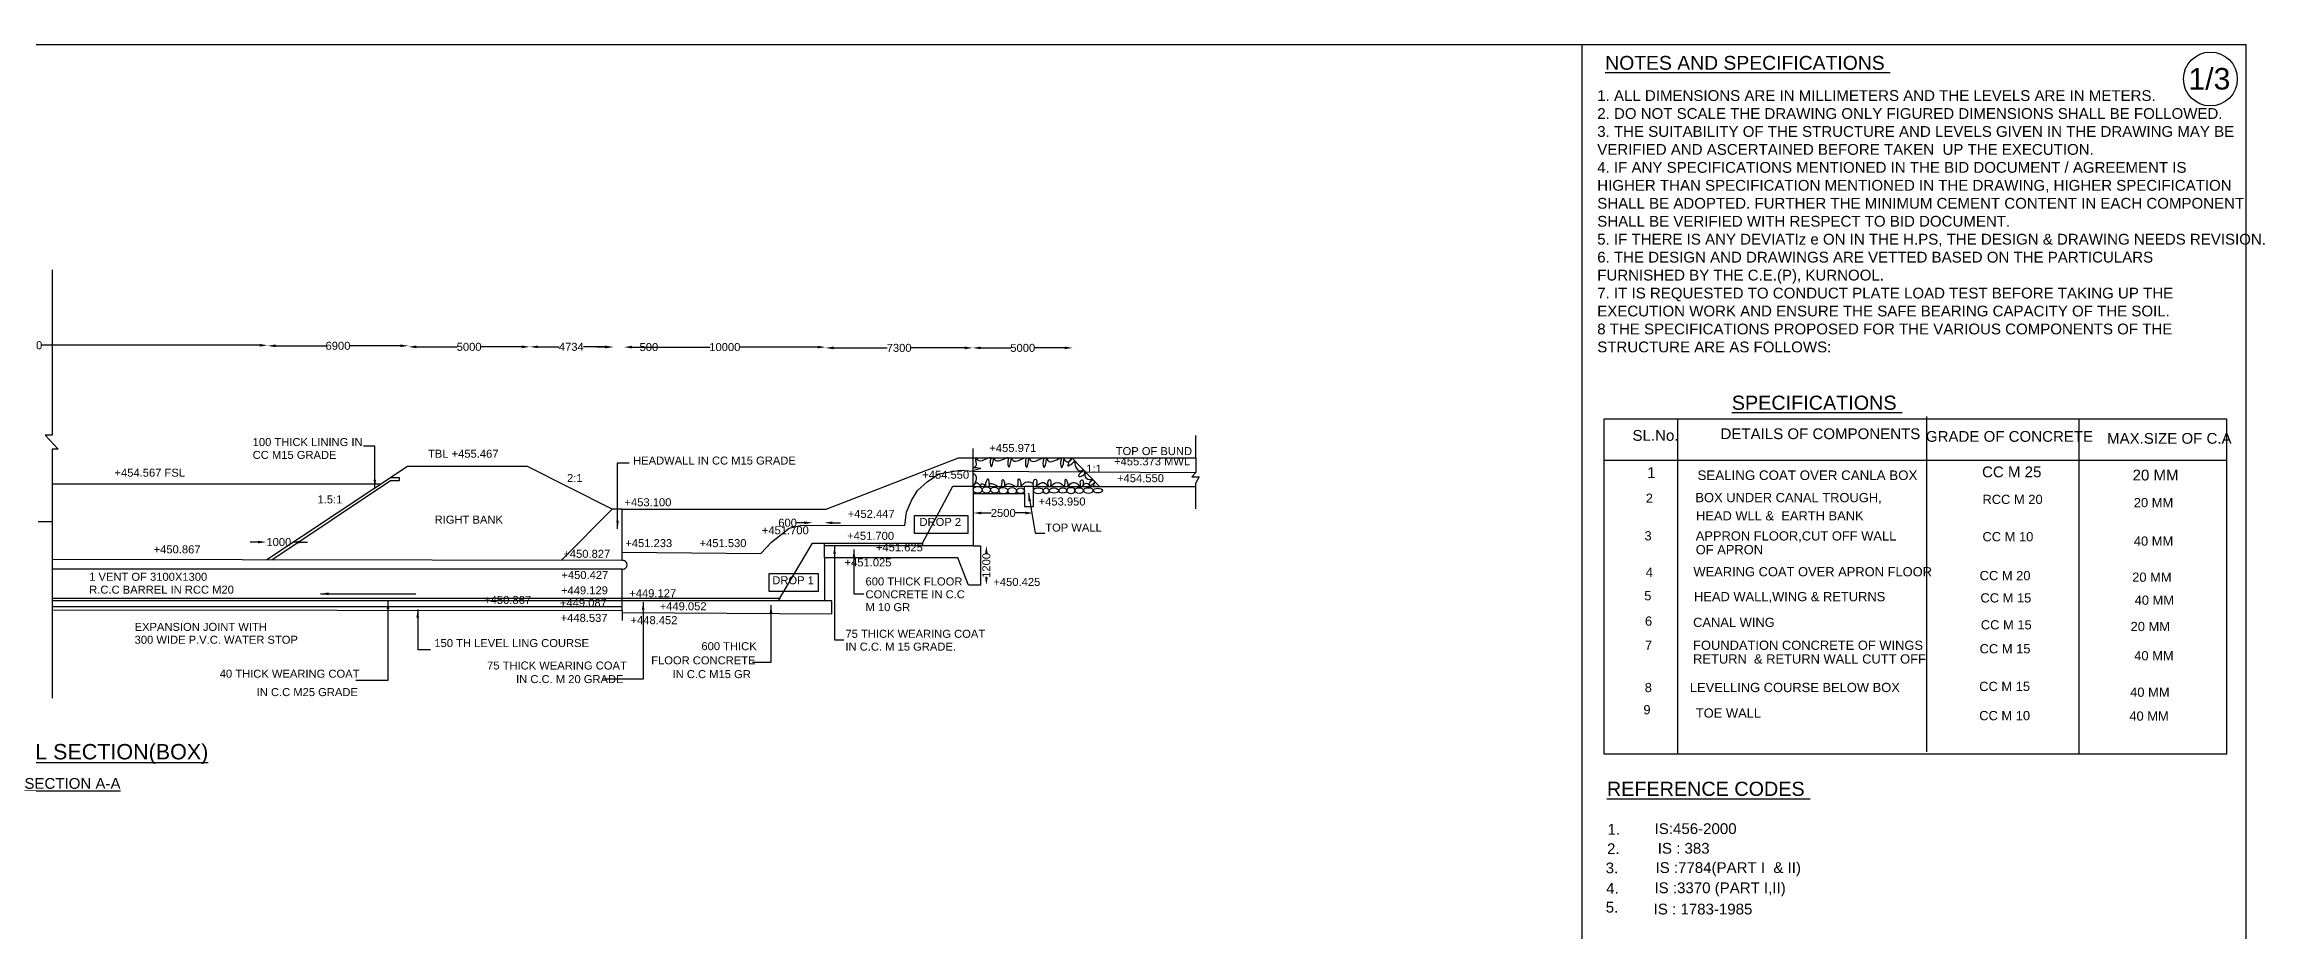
# Model space of a CAD drawing. Header units: millimetres. Extents: x 2125893 to 2182826, y 45591298 to 45629719.
# Drawn here: x 2146750 to 2182826, y 45615321 to 45629719 of the extents above; entities that cross this region are included whole.
import ezdxf

# ---------------------------------------------------------------- set-up
doc = ezdxf.new("R2010")
doc.units = ezdxf.units.MM
doc.header["$LTSCALE"] = 15
doc.header["$MEASUREMENT"] = 0
doc.header["$PDMODE"] = 32
doc.header["$PDSIZE"] = 300
for name, color, linetype in [('DIMENSIONS', 7, 'Continuous'), ('DRAWING', 2, 'Continuous'), ('TEXT', 7, 'Continuous')]:
    doc.layers.add(name, color=color, linetype=linetype)
doc.styles.get("Standard").update_dxf_attribs({"font": 'arial.ttf', "height": 130})
doc.dimstyles.get("Standard").update_dxf_attribs({"dimtxt": 130, "dimasz": 130, "dimexe": 0.18, "dimexo": 0.0625, "dimgap": 0.09, "dimtad": 0, "dimdec": 0, "dimzin": 0, "dimdsep": 46, "dimtxsty": 'Standard', "dimcen": 0.09, "dimse1": 1, "dimse2": 1, "dimadec": 0, "dimazin": 0, "dimtfac": 1, "dimtdec": 0, "dimtofl": 0, "dimtmove": 0, "dimatfit": 3, "dimfxl": 1, "dimtolj": 1, "dimtzin": 0, "dimarcsym": 0})

# ---------------------------------------------------------------- blocks, each defined once
blk = doc.blocks.new('*D60')
at = {"layer": 'Defpoints', "color": 0}
for p in [(2142550, 45624801), (2150376, 45624831), (2150376, 45624801)]:
    blk.add_point(p, dxfattribs=at)
at = {"layer": 'DIMENSIONS', "color": 0, "lineweight": -2}
for p, q in [((2142680, 45624831), (2146225, 45624831)), ((2150246, 45624831), (2146701, 45624831))]:
    blk.add_line(p, q, dxfattribs=at)
at = {"layer": 'DIMENSIONS', "color": 0}
for points in [[(2142680, 45624853), (2142680, 45624809), (2142550, 45624831)], [(2150246, 45624853), (2150246, 45624809), (2150376, 45624831)]]:
    blk.add_solid(points, dxfattribs=at)
at = {"layer": 'DIMENSIONS', "color": 0, "insert": (2146463, 45624831), "char_height": 130, "attachment_point": 5}
blk.add_mtext('\\A1;13100', dxfattribs=at)
blk = doc.blocks.new('*D61')
at = {"layer": 'Defpoints', "color": 0}
for p in [(2150376, 45624801), (2152664, 45624822), (2152664, 45624801)]:
    blk.add_point(p, dxfattribs=at)
at = {"layer": 'DIMENSIONS', "color": 0, "lineweight": -2}
for p, q in [((2150506, 45624822), (2151326, 45624822)), ((2152534, 45624822), (2151714, 45624822))]:
    blk.add_line(p, q, dxfattribs=at)
at = {"layer": 'DIMENSIONS', "color": 0}
for points in [[(2150506, 45624844), (2150506, 45624801), (2150376, 45624822)], [(2152534, 45624844), (2152534, 45624801), (2152664, 45624822)]]:
    blk.add_solid(points, dxfattribs=at)
at = {"layer": 'DIMENSIONS', "color": 0, "insert": (2151520, 45624822), "char_height": 130, "attachment_point": 5}
blk.add_mtext('\\A1;6900', dxfattribs=at)
blk = doc.blocks.new('*D62')
at = {"layer": 'Defpoints', "color": 0}
for p in [(2152664, 45624801), (2154637, 45624805), (2154637, 45624801)]:
    blk.add_point(p, dxfattribs=at)
at = {"layer": 'DIMENSIONS', "color": 0, "lineweight": -2}
for p, q in [((2152794, 45624805), (2153457, 45624805)), ((2154507, 45624805), (2153845, 45624805))]:
    blk.add_line(p, q, dxfattribs=at)
at = {"layer": 'DIMENSIONS', "color": 0}
for points in [[(2152794, 45624827), (2152794, 45624783), (2152664, 45624805)], [(2154507, 45624827), (2154507, 45624783), (2154637, 45624805)]]:
    blk.add_solid(points, dxfattribs=at)
at = {"layer": 'DIMENSIONS', "color": 0, "insert": (2153651, 45624805), "char_height": 130, "attachment_point": 5}
blk.add_mtext('\\A1;5000', dxfattribs=at)
blk = doc.blocks.new('*D63')
at = {"layer": 'Defpoints', "color": 0}
for p in [(2154637, 45624805), (2155987, 45624805), (2155987, 45624805)]:
    blk.add_point(p, dxfattribs=at)
at = {"layer": 'DIMENSIONS', "color": 0, "lineweight": -2}
for p, q in [((2154767, 45624805), (2155116, 45624805)), ((2155857, 45624805), (2155509, 45624805))]:
    blk.add_line(p, q, dxfattribs=at)
at = {"layer": 'DIMENSIONS', "color": 0}
for points in [[(2154767, 45624827), (2154767, 45624783), (2154637, 45624805)], [(2155857, 45624827), (2155857, 45624783), (2155987, 45624805)]]:
    blk.add_solid(points, dxfattribs=at)
at = {"layer": 'DIMENSIONS', "color": 0, "insert": (2155312, 45624805), "char_height": 130, "attachment_point": 5}
blk.add_mtext('\\A1;4734', dxfattribs=at)
blk = doc.blocks.new('*D64')
at = {"layer": 'Defpoints', "color": 0}
for p in [(2155987, 45624805), (2156169, 45624805), (2156169, 45624801)]:
    blk.add_point(p, dxfattribs=at)
at = {"layer": 'DIMENSIONS', "color": 0, "lineweight": -2}
for p, q in [((2155857, 45624801), (2155727, 45624801)), ((2156299, 45624801), (2156429, 45624801))]:
    blk.add_line(p, q, dxfattribs=at)
at = {"layer": 'DIMENSIONS', "color": 0}
for points in [[(2155857, 45624822), (2155857, 45624779), (2155987, 45624801)], [(2156299, 45624822), (2156299, 45624779), (2156169, 45624801)]]:
    blk.add_solid(points, dxfattribs=at)
at = {"layer": 'DIMENSIONS', "color": 0, "insert": (2156572, 45624801), "char_height": 130, "attachment_point": 5}
blk.add_mtext('\\A1;500', dxfattribs=at)
blk = doc.blocks.new('*D65')
at = {"layer": 'Defpoints', "color": 0}
for p in [(2156169, 45624801), (2159443, 45624801), (2159443, 45624801)]:
    blk.add_point(p, dxfattribs=at)
at = {"layer": 'DIMENSIONS', "color": 0, "lineweight": -2}
for p, q in [((2156299, 45624801), (2157567, 45624801)), ((2159313, 45624801), (2158044, 45624801))]:
    blk.add_line(p, q, dxfattribs=at)
at = {"layer": 'DIMENSIONS', "color": 0}
for points in [[(2156299, 45624823), (2156299, 45624779), (2156169, 45624801)], [(2159313, 45624823), (2159313, 45624779), (2159443, 45624801)]]:
    blk.add_solid(points, dxfattribs=at)
at = {"layer": 'DIMENSIONS', "color": 0, "insert": (2157806, 45624801), "char_height": 130, "attachment_point": 5}
blk.add_mtext('\\A1;10000', dxfattribs=at)
blk = doc.blocks.new('*D66')
at = {"layer": 'Defpoints', "color": 0}
for p in [(2159443, 45624801), (2161834, 45624801), (2161834, 45624788)]:
    blk.add_point(p, dxfattribs=at)
at = {"layer": 'DIMENSIONS', "color": 0, "lineweight": -2}
for p, q in [((2159573, 45624788), (2160445, 45624788)), ((2161704, 45624788), (2160832, 45624788))]:
    blk.add_line(p, q, dxfattribs=at)
at = {"layer": 'DIMENSIONS', "color": 0}
for points in [[(2159573, 45624810), (2159573, 45624766), (2159443, 45624788)], [(2161704, 45624810), (2161704, 45624766), (2161834, 45624788)]]:
    blk.add_solid(points, dxfattribs=at)
at = {"layer": 'DIMENSIONS', "color": 0, "insert": (2160638, 45624788), "char_height": 130, "attachment_point": 5}
blk.add_mtext('\\A1;7300', dxfattribs=at)
blk = doc.blocks.new('*D67')
at = {"layer": 'Defpoints', "color": 0}
for p in [(2161834, 45624788), (2163460, 45624788), (2163460, 45624788)]:
    blk.add_point(p, dxfattribs=at)
at = {"layer": 'DIMENSIONS', "color": 0, "lineweight": -2}
for p, q in [((2161964, 45624788), (2162453, 45624788)), ((2163330, 45624788), (2162841, 45624788))]:
    blk.add_line(p, q, dxfattribs=at)
at = {"layer": 'DIMENSIONS', "color": 0}
for points in [[(2161964, 45624810), (2161964, 45624767), (2161834, 45624788)], [(2163330, 45624810), (2163330, 45624767), (2163460, 45624788)]]:
    blk.add_solid(points, dxfattribs=at)
at = {"layer": 'DIMENSIONS', "color": 0, "insert": (2162647, 45624788), "char_height": 130, "attachment_point": 5}
blk.add_mtext('\\A1;5000', dxfattribs=at)
blk = doc.blocks.new('*D68')
at = {"layer": 'Defpoints', "color": 0}
for p in [(2161842, 45622106), (2162818, 45622106), (2162818, 45622106)]:
    blk.add_point(p, dxfattribs=at)
at = {"layer": 'DIMENSIONS', "color": 0, "lineweight": -2}
for p, q in [((2161972, 45622106), (2162135, 45622106)), ((2162688, 45622106), (2162525, 45622106))]:
    blk.add_line(p, q, dxfattribs=at)
at = {"layer": 'DIMENSIONS', "color": 0}
for points in [[(2161972, 45622127), (2161972, 45622084), (2161842, 45622106)], [(2162688, 45622127), (2162688, 45622084), (2162818, 45622106)]]:
    blk.add_solid(points, dxfattribs=at)
at = {"layer": 'DIMENSIONS', "color": 0, "insert": (2162330, 45622106), "char_height": 130, "attachment_point": 5}
blk.add_mtext('\\A1;2500', dxfattribs=at)
blk = doc.blocks.new('*D69')
at = {"layer": 'Defpoints', "color": 0}
for p in [(2161963, 45621574), (2161963, 45620933), (2162056, 45620933)]:
    blk.add_point(p, dxfattribs=at)
at = {"layer": 'DIMENSIONS', "color": 0, "lineweight": -2}
for p, q in [((2162056, 45621444), (2162056, 45621442)), ((2162056, 45621063), (2162056, 45621066))]:
    blk.add_line(p, q, dxfattribs=at)
at = {"layer": 'DIMENSIONS', "color": 0}
for points in [[(2162034, 45621444), (2162078, 45621444), (2162056, 45621574)], [(2162034, 45621063), (2162078, 45621063), (2162056, 45620933)]]:
    blk.add_solid(points, dxfattribs=at)
at = {"layer": 'DIMENSIONS', "color": 0, "insert": (2162056, 45621254), "char_height": 130, "attachment_point": 5, "rotation": 90}
blk.add_mtext('\\A1;1200', dxfattribs=at)
blk = doc.blocks.new('*D70')
at = {"layer": 'Defpoints', "color": 0}
for p in [(2159230, 45621947), (2159230, 45621615), (2159425, 45621615)]:
    blk.add_point(p, dxfattribs=at)
at = {"layer": 'DIMENSIONS', "color": 0, "lineweight": -2}
for p, q in [((2159100, 45621947), (2158970, 45621947)), ((2159555, 45621947), (2159685, 45621947))]:
    blk.add_line(p, q, dxfattribs=at)
at = {"layer": 'DIMENSIONS', "color": 0}
for points in [[(2159100, 45621969), (2159100, 45621925), (2159230, 45621947)], [(2159555, 45621969), (2159555, 45621925), (2159425, 45621947)]]:
    blk.add_solid(points, dxfattribs=at)
at = {"layer": 'DIMENSIONS', "color": 0, "insert": (2158826, 45621947), "char_height": 130, "attachment_point": 5}
blk.add_mtext('\\A1;600', dxfattribs=at)
blk = doc.blocks.new('*D71')
at = {"layer": 'Defpoints', "color": 0}
for p in [(2150352, 45621633), (2150352, 45621611), (2150766, 45621611)]:
    blk.add_point(p, dxfattribs=at)
at = {"layer": 'DIMENSIONS', "color": 0, "lineweight": -2}
for p, q in [((2150222, 45621633), (2150092, 45621633)), ((2150896, 45621633), (2151026, 45621633))]:
    blk.add_line(p, q, dxfattribs=at)
at = {"layer": 'DIMENSIONS', "color": 0}
for points in [[(2150222, 45621655), (2150222, 45621612), (2150352, 45621633)], [(2150896, 45621655), (2150896, 45621612), (2150766, 45621633)]]:
    blk.add_solid(points, dxfattribs=at)
at = {"layer": 'DIMENSIONS', "color": 0, "insert": (2150559, 45621633), "char_height": 130, "attachment_point": 5}
blk.add_mtext('\\A1;1000', dxfattribs=at)

msp = doc.modelspace()

# ---------------------------------------------------------------- linework, layer by layer
at = {"layer": 'DIMENSIONS', "color": 0}
for points in [[(2182520.7, 45591297.9), (2125892.7, 45591297.9), (2125892.7, 45629719.1), (2182520.7, 45629719.1)], [(2160889.9, 45622065.3), (2161753.8, 45622065.3), (2161753.8, 45621774.3), (2160889.9, 45621774.3)], [(2159325.3, 45620828.1), (2158524.4, 45620828.1), (2158524.4, 45621123.1), (2159325.3, 45621123.1)]]:
    msp.add_lwpolyline(points, close=True, dxfattribs=at)
msp.add_lwpolyline([(2171735.2, 45598160.4), (2171735.2, 45629719.1)], dxfattribs=at)
for centre, major_axis, ratio in [((2161915.2, 45622480.9), (-73.6, -0.4), 0.7253756), ((2162056.2, 45622479.8), (-67.4, 1.4), 0.7717901), ((2162190.8, 45622476.6), (-67.2, 1.8), 0.744221), ((2162331, 45622469.5), (-72.9, 5.3), 0.7218468), ((2162475.5, 45622465.5), (-71.6, -1.3), 0.7535881), ((2162610.6, 45622466.9), (-63.5, 0), 0.7157004), ((2162901.2, 45622466.9), (-78.9, 0), 0.6177434), ((2163027.7, 45622466.9), (0, -47.6), 1), ((2163153.1, 45622470.2), (-77.8, 0), 0.5513651), ((2163298.4, 45622470.2), (-67.5, 0), 0.6235304), ((2163430.1, 45622470.2), (-64.3, 0), 0.8024699), ((2163564.2, 45622470.2), (-69.8, 0), 0.6590904), ((2163713.4, 45622470.2), (-79.4, 0), 0.5800008), ((2163866.6, 45622470.2), (-73.8, 0), 0.5268823)]:
    msp.add_ellipse(centre, major_axis=major_axis, ratio=ratio, dxfattribs=at)
for points in [[(2161854.5, 45622844.7), (2161966.5, 45622831.7), (2161841.6, 45622794.7)], [(2161841.6, 45622748.6), (2161877.3, 45622717.9), (2161873.9, 45622598.5), (2161841.6, 45622541)], [(2161854.5, 45622844.7), (2161897.2, 45622888.7), (2161886.9, 45622948.2), (2161888.2, 45623007.7)], [(2161887.7, 45623003.9), (2161934.2, 45622956.8), (2162130.1, 45623003.9), (2162118.9, 45622953.8), (2162137.5, 45622858.4), (2162162.9, 45622922.2), (2162174.2, 45623003.9)], [(2162173.7, 45623000.2), (2162220.3, 45622953), (2162416.2, 45623000.2), (2162404.9, 45622950), (2162423.6, 45622854.6), (2162449, 45622918.4), (2162460.3, 45623000.2)], [(2162459.8, 45622996.4), (2162506.3, 45622949.2), (2162702.2, 45622996.4), (2162691, 45622946.2), (2162709.6, 45622850.8), (2162735, 45622914.6), (2162746.3, 45622996.4)], [(2162745.8, 45622992.6), (2162792.4, 45622945.4), (2162988.3, 45622992.6), (2162977, 45622942.4), (2162995.7, 45622847), (2163021.1, 45622910.8), (2163032.4, 45622992.6)], [(2163031.9, 45622988.8), (2163078.5, 45622941.6), (2163274.4, 45622988.8), (2163263.1, 45622938.6), (2163281.7, 45622843.2), (2163307.1, 45622907), (2163318.5, 45622988.8)], [(2163492.8, 45622952.4), (2163499.1, 45622884.2), (2163590.3, 45622792.2), (2163635.2, 45622805.5), (2163572.3, 45622747.1), (2163555.1, 45622707.4), (2163623, 45622713.5), (2163668.5, 45622771.2), (2163656.4, 45622725.2), (2163736.8, 45622650.4), (2163787.8, 45622648), (2163739.6, 45622605), (2163721.5, 45622559.9), (2163767.5, 45622563.5), (2163820.2, 45622614.6), (2163795.5, 45622559.9), (2163853.3, 45622538.4), (2163894.1, 45622538.4)], [(2161841.6, 45622541), (2161912.5, 45622594), (2161963.7, 45622555.3), (2161978.5, 45622582.6), (2162043.3, 45622540.4), (2162049, 45622594), (2162086.6, 45622663.3), (2162093.4, 45622615.6), (2162104.8, 45622540.3), (2162118.4, 45622584.9), (2162136.6, 45622587.1), (2162303.8, 45622539.7), (2162320.9, 45622650.8), (2162351.6, 45622599.6), (2162351.5, 45622539.6), (2162396, 45622576.9), (2162562.1, 45622539.1), (2162581.4, 45622659.9), (2162616.7, 45622587.1), (2162616.5, 45622538.9), (2162651.4, 45622575.8), (2162818.6, 45622558.8), (2162822.3, 45622538.4), (2162836.8, 45622648.6), (2162867.5, 45622652), (2162867.5, 45622538.4), (2162907.3, 45622573.5), (2163018.8, 45622584.9), (2163064.3, 45622538.4), (2163058.6, 45622620.2), (2163083.6, 45622649.7), (2163103, 45622592.9), (2163103, 45622538.4), (2163137.7, 45622570.2), (2163285.5, 45622570.2), (2163323.1, 45622538.4), (2163342.4, 45622656.6), (2163377.7, 45622564.5), (2163377.7, 45622538.4), (2163414.1, 45622573.6), (2163554, 45622564.5), (2163584.7, 45622538.4), (2163591.5, 45622636.1), (2163620, 45622642.9), (2163620, 45622538.4), (2163650.7, 45622580.4), (2163758.8, 45622538.4)]]:
    msp.add_spline(points, degree=3, dxfattribs=at)
msp.add_open_spline([(2163318, 45622985), (2163331, 45622964.8), (2163362.9, 45622915), (2163440.6, 45622946.8), (2163442.9, 45623003.9)], degree=3, knots=[0, 0, 0, 0, 66.2730447, 163.0043174, 163.0043174, 163.0043174, 163.0043174], dxfattribs=at)
at = {"layer": 'DIMENSIONS', "color": 0, "end_tangent": (-0.0411953, -0.9991511)}
msp.add_spline([(2163442.9, 45623003.9), (2163403.7, 45622940.1), (2163378.2, 45622872.5), (2163450.4, 45622911.3), (2163492.8, 45622952.4)], degree=3, dxfattribs=at)
at = {"layer": 'DRAWING', "color": 0}
for points in [[(2146875.1, 45626055.3), (2146875.1, 45623369.3), (2146759.9, 45623369.3), (2146975.4, 45623143.9), (2146875.1, 45623143.9), (2146875.1, 45619097.6)], [(2156137.4, 45622169.7), (2159451.7, 45622169.7), (2161605.5, 45623003.9), (2165459.5, 45623003.9), (2165459.5, 45623362.9)], [(2158699.3, 45620719.9), (2159229.9, 45621614.7), (2161017.9, 45621614.7), (2161510.1, 45622541), (2161841.6, 45622541), (2161841.6, 45623155.6)], [(2155977.8, 45622169.7), (2154599.9, 45622863.4), (2152649.6, 45622863.4), (2150362.9, 45621342.7)], [(2156137.4, 45621468.9), (2158389.5, 45621449.8), (2158562.2, 45621631.6), (2158851.2, 45621860.6), (2159028, 45621901.2), (2160095.9, 45621908.4), (2160728.3, 45621903.3), (2160758.3, 45622119.9), (2160839.2, 45622307.8), (2160938.9, 45622469.3), (2161093.2, 45622612.8), (2161285, 45622740.6), (2161499.4, 45622780), (2161630, 45622801.9), (2161841.6, 45622787.6), (2165459.5, 45622764.3)], [(2163894.1, 45622538.4), (2163442.9, 45623003.9)], [(2165459.5, 45623003.9), (2165459.5, 45622764.3), (2165396.1, 45622695.4), (2165514.9, 45622695.4), (2165453.3, 45622587.6), (2165453.3, 45622174.5)], [(2152216.8, 45622575.5), (2146875.1, 45622575.5)], [(2150443.7, 45621342.6), (2152375.7, 45622634), (2152519.7, 45622634), (2152519.7, 45622674.8), (2152366.1, 45622674.8)], [(2161841.6, 45622541), (2161841.6, 45621574.5), (2161962.7, 45621574.5), (2161962.7, 45620933.2), (2161767.7, 45620933.2), (2161592.9, 45621375.6), (2159425.2, 45621375.6), (2159425.2, 45621614.7)], [(2161841.6, 45622541), (2162674.1, 45622538.8)], [(2161841.6, 45622424.9), (2162674.1, 45622424.9), (2162674.1, 45622538.8)], [(2162822.3, 45622538.4), (2162674.1, 45622538.8)], [(2162674.1, 45622424.9), (2162674.1, 45622211.6), (2162822.3, 45622211.6), (2162822.3, 45622538.4), (2165453.3, 45622538.4)], [(2146649.1, 45621968.7), (2146875.1, 45621968.7)], [(2155977.8, 45622169.7), (2155147.7, 45621334.1)], [(2156137.4, 45621332.3), (2156137.4, 45622169.7), (2155977.8, 45622169.7)], [(2161017.9, 45621614.7), (2161017.9, 45621574.5)], [(2156137.4, 45621332.3), (2146875.1, 45621349)], [(2161841.6, 45621574.5), (2159425.2, 45621574.5)], [(2159425.2, 45621375.6), (2159425.2, 45620681.3)], [(2156137.4, 45621193.9), (2146875.1, 45621193.9)], [(2156137.4, 45620520.6), (2156137.4, 45621193.9)], [(2146875.1, 45620719.9), (2156137.4, 45620719.9), (2158699.3, 45620719.9), (2158673.7, 45620681.3)], [(2156137.4, 45620681.3), (2146875.1, 45620681.3)], [(2146875.1, 45620584.4), (2156137.4, 45620584.4)], [(2146875.1, 45620533.7), (2156137.4, 45620520.6), (2156137.4, 45620360.5)], [(2156137.4, 45620488.4), (2159544.8, 45620467.3), (2159544.8, 45620681.3), (2156137.4, 45620681.3)]]:
    msp.add_lwpolyline(points, dxfattribs=at)
msp.add_arc((2156146.9, 45621263.1), 69.8, 262.18989, 97.81011, dxfattribs=at)
at = {"layer": 'TEXT', "color": 0}
msp.add_lwpolyline([(2182207.8, 45618185.1), (2172091.9, 45618185.1), (2172091.9, 45623634.9), (2182207.8, 45623634.9)], close=True, dxfattribs=at)
for points in [[(2173284.7, 45623634.9), (2173284.7, 45618185.1)], [(2177337.9, 45618225.4), (2177337.9, 45623675.1)], [(2179805.1, 45623634.9), (2179805.1, 45618185.1)], [(2172091.9, 45622966.7), (2182207.8, 45622966.7)]]:
    msp.add_lwpolyline(points, dxfattribs=at)
msp.add_circle((2181945.3, 45629157.2), 437.4, dxfattribs=at)

# ---------------------------------------------------------------- texts
at = {"layer": 'DIMENSIONS', "color": 0, "insert": (2171982.1, 45628975.4), "char_height": 175, "width": 10483.778, "attachment_point": 1}
msp.add_mtext('1. ALL DIMENSIONS ARE IN MILLIMETERS AND THE LEVELS ARE IN METERS. \\P2. DO NOT SCALE THE DRAWING ONLY FIGURED DIMENSIONS SHALL BE FOLLOWED. \\P3. THE SUITABILITY OF THE STRUCTURE AND LEVELS GIVEN IN THE DRAWING MAY BE VERIFIED AND ASCERTAINED BEFORE TAKEN  UP THE EXECUTION. \\P4. IF ANY SPECIFICATIONS MENTIONED IN THE BID DOCUMENT / AGREEMENT IS HIGHER THAN SPECIFICATION MENTIONED IN THE DRAWING, HIGHER SPECIFICATION SHALL BE ADOPTED. FURTHER THE MINIMUM CEMENT CONTENT IN EACH COMPONENT SHALL BE VERIFIED WITH RESPECT TO BID DOCUMENT. \\P5. IF THERE IS ANY DEVIATIz e ON IN THE H.PS, THE DESIGN & DRAWING NEEDS REVISION. \\P6. THE DESIGN AND DRAWINGS ARE VETTED BASED ON THE PARTICULARS FURNISHED BY THE C.E.(P), KURNOOL. \\P7. IT IS REQUESTED TO CONDUCT PLATE LOAD TEST BEFORE TAKING UP THE EXECUTION WORK AND ENSURE THE SAFE BEARING CAPACITY OF THE SOIL. \\P8 THE SPECIFICATIONS PROPOSED FOR THE VARIOUS COMPONENTS OF THE STRUCTURE ARE AS FOLLOWS: ', dxfattribs=at)
at = {"layer": 'TEXT', "color": 0}
for s, height, p in [('%%UNOTES AND SPECIFICATIONS ', 225, (2172112, 45629307)), ('1/3', 350, (2181589.8, 45628985.8)), ('%%USPECIFICATIONS ', 230, (2174168.4, 45623782.4)), ('SL.No.', 175, (2172555, 45623278.8)), ('DETAILS OF COMPONENTS ', 175, (2173985.1, 45623305.8)), ('GRADE OF CONCRETE ', 175, (2177322.5, 45623262.5)), ('MAX.SIZE OF C.A', 175, (2180265.8, 45623230.6)), ('CC M15 GRADE', 130, (2150134.2, 45622984.3)), ('100 THICK LINING IN ', 130, (2150134.2, 45623193.2)), ('TBL +455.467', 130, (2152982.9, 45623003.7)), ('+455.971', 130, (2162104.6, 45623097)), ('TOP OF BUND', 130, (2164157.6, 45623046.4)), ('+454.567 FSL', 130, (2147888.6, 45622695.8)), ('2:1', 130, (2155242.2, 45622608.9)), ('HEADWALL IN CC M15 GRADE', 130, (2156315.7, 45622892.5)), ('+454.550', 130, (2161013.8, 45622662.3)), ('1:1', 130, (2163679.3, 45622761.9)), ('+455.373 MWL', 130, (2164130.7, 45622880)), ('+454.550', 130, (2164179, 45622606.3)), ('1', 175, (2172792.2, 45622674)), ('SEALING COAT OVER CANLA BOX ', 155, (2173611.1, 45622641.7)), ('CC M 25', 175, (2178234.8, 45622686.4)), ('20 MM', 175, (2180681.1, 45622634.5)), ('1.5:1', 130, (2151187.3, 45622262)), ('+453.100', 130, (2156175.6, 45622215.3)), ('+453.950', 130, (2162905.2, 45622227.5)), ('2', 150, (2172770.9, 45622271)), ('BOX UNDER CANAL TROUGH,', 150, (2173577.5, 45622281.3)), ('RCC M 20', 150, (2178241.4, 45622251.8)), ('20 MM', 150, (2180700.9, 45622199.9)), ('RIGHT BANK', 130, (2153090.5, 45621933.2)), ('+452.447', 130, (2159802.8, 45622026.7)), ('DROP 2', 130, (2160969.4, 45621895.5)), ('HEAD WLL &  EARTH BANK', 150, (2173586.5, 45621985.4)), ('+451.233', 130, (2156188.7, 45621551.3)), ('+451.530', 130, (2157395.8, 45621551.3)), ('+451.700', 130, (2158407.5, 45621759.8)), ('+451.700', 130, (2159793.6, 45621669.8)), ('+451.625', 130, (2160261, 45621482.5)), ('TOP WALL', 130, (2163012.7, 45621803.5)), ('3', 150, (2172749.7, 45621660.3)), ('APPRON FLOOR,CUT OFF WALL', 150, (2173582.4, 45621658.6)), ('CC M 10', 150, (2178241.4, 45621646)), ('40 MM', 150, (2180700.9, 45621574.3)), ('+450.867', 130, (2148524.6, 45621450.2)), ('+450.827', 130, (2155181.6, 45621377.5)), ('+451.025', 130, (2159751, 45621238.5)), ('OF APRON', 150, (2173582.4, 45621435.4)), ('1 VENT OF 3100X1300', 130, (2147477.7, 45621004.3)), ('R.C.C BARREL IN RCC M20', 130, (2147477.7, 45620795.4)), ('+449.129', 130, (2155144.1, 45620784)), ('+450.427', 130, (2155150.4, 45621033.9)), ('DROP 1', 130, (2158577.3, 45620947.9)), ('600 THICK FLOOR ', 130, (2160092.2, 45620928.5)), ('+450.425', 130, (2162169.7, 45620921.2)), ('4', 150, (2172770.5, 45621067.9)), ('WEARING COAT OVER APRON FLOOR ', 150, (2173544.9, 45621076.4)), ('CC M 20 ', 150, (2178195.3, 45621013.8)), ('20 MM', 150, (2180674.5, 45620988.2)), ('+450.867', 130, (2153895.4, 45620628.1)), ('+449.087', 130, (2155126.1, 45620580.7)), ('+449.127', 130, (2156252.8, 45620736.8)), ('+449.052', 130, (2156747.2, 45620525.3)), ('CONCRETE IN C.C', 130, (2160092.2, 45620719.6)), ('M 10 GR', 130, (2160092.2, 45620510.8)), ('5', 150, (2172745, 45620686.2)), ('HEAD WALL,WING & RETURNS', 150, (2173554.2, 45620672.1)), ('CC M 15 ', 150, (2178208.4, 45620651.6)), ('40 MM', 150, (2180714, 45620614.2)), ('EXPANSION JOINT WITH ', 130, (2148215.7, 45620190.2)), ('+448.537', 130, (2155138.1, 45620336.8)), ('+448.452', 130, (2156273.6, 45620299.5)), ('75 THICK WEARING COAT ', 130, (2159766, 45620078)), ('6', 150, (2172757.8, 45620274.8)), ('CANAL WING', 150, (2173539.5, 45620253.8)), ('CC M 15 ', 150, (2178215, 45620213.9)), ('20 MM ', 150, (2180648.1, 45620186.2)), ('300 WIDE P.V.C. WATER STOP', 130, (2148215.7, 45619981.4)), ('150 TH LEVEL LING COURSE ', 130, (2153086.3, 45619927.4)), ('600 THICK', 130, (2157425.6, 45619876.5)), ('IN C.C. M 15 GRADE.', 130, (2159766, 45619869.2)), ('7', 150, (2172757.5, 45619882.1)), ('FOUNDATION CONCRETE OF WINGS', 150, (2173539.5, 45619882.3)), ('RETURN  & RETURN WALL CUTT OFF ', 150, (2173539.5, 45619659.1)), ('CC M 15 ', 150, (2178195.2, 45619825.4)), ('40 MM', 150, (2180707.4, 45619712.1)), ('40 THICK WEARING COAT ', 130, (2149599, 45619429.5)), ('75 THICK WEARING COAT ', 130, (2153942.9, 45619562.7)), ('IN C.C. M 20 GRADE', 130, (2154414.4, 45619342.1)), ('FLOOR CONCRETE ', 130, (2156609.9, 45619646.6)), ('IN C.C M15 GR', 130, (2156956.8, 45619422.9)), ('IN C.C M25 GRADE', 130, (2150198.9, 45619130.6)), ('8', 150, (2172753.3, 45619195)), ('LEVELLING COURSE BELOW BOX', 150, (2173487.4, 45619195.9)), ('CC M 15 ', 150, (2178188.6, 45619212.9)), ('40 MM', 150, (2180641.5, 45619119.4)), ('9', 150, (2172732, 45618834.5)), ('TOE WALL', 150, (2173584.1, 45618779.8)), ('CC M 10 ', 150, (2178188.6, 45618738.8)), ('40 MM', 150, (2180628.3, 45618730.9)), ('%%ULONGITUDINAL SECTION(BOX)', 250, (2144213.4, 45618102.4)), ('%%USECTION A-A', 175, (2146424.8, 45617624.4)), ('%%UREFERENCE CODES ', 230, (2172139, 45617509.6)), ('1.   ', 175, (2172148.8, 45616878.9)), ('IS:456-2000', 175, (2172914.4, 45616889.7)), ('2.', 175, (2172141.9, 45616564.2)), ('IS : 383', 175, (2172965.1, 45616570.6)), ('3.', 175, (2172119.4, 45616251.6)), ('IS :7784(PART I  & II)', 175, (2172928.5, 45616257.1)), ('4.', 175, (2172127.4, 45615920.2)), ('IS :3370 (PART I,II)', 175, (2172912, 45615928.6)), ('5.', 175, (2172119.8, 45615613.4)), ('IS : 1783-1985', 175, (2172899.1, 45615582.9))]:
    msp.add_text(s, height=height, dxfattribs=at).set_placement(p)

# ---------------------------------------------------------------- dimensions: what is measured, and where the dimension line sits
at = {"layer": 'DIMENSIONS', "color": 0}
for base, p1, p2, text, picture, middle in [((2150375.9, 45624830.8), (2142550.1, 45624800.7), (2150375.9, 45624800.7), '13100', '*D60', (2146463, 45624830.8)), ((2152664.3, 45624822.3), (2150375.9, 45624800.7), (2152664.3, 45624800.7), '6900', '*D61', (2151520.1, 45624822.3)), ((2154637.4, 45624804.9), (2152664.3, 45624800.7), (2154637.4, 45624800.7), '5000', '*D62', (2153650.9, 45624804.9)), ((2155987.1, 45624804.9), (2154637.4, 45624804.9), (2155987.1, 45624804.9), '4734', '*D63', (2155312.3, 45624804.9)), ((2156168.6, 45624800.6), (2155987.1, 45624804.9), (2156168.6, 45624804.9), '500', '*D64', (2156572, 45624800.6)), ((2159443, 45624801.1), (2156168.6, 45624800.6), (2159443, 45624800.6), '10000', '*D65', (2157805.8, 45624801.1)), ((2161833.7, 45624788.1), (2159443, 45624801.1), (2161833.7, 45624801.1), '7300', '*D66', (2160638.3, 45624788.1)), ((2163460.3, 45624788.5), (2161833.7, 45624788.1), (2163460.3, 45624788.1), '5000', '*D67', (2162647, 45624788.5)), ((2159229.9, 45621946.9), (2159425.2, 45621614.7), (2159229.9, 45621614.7), '600', '*D70', (2158826.1, 45621946.9)), ((2162818.4, 45622105.8), (2161841.6, 45622105.8), (2162818.4, 45622105.8), '2500', '*D68', (2162330, 45622105.8)), ((2150352.3, 45621633.2), (2150766.2, 45621610.9), (2150352.3, 45621610.9), '1000', '*D71', (2150559.2, 45621633.2))]:
    dim = msp.add_linear_dim(base=base, p1=p1, p2=p2, text=text, dimstyle='Standard', dxfattribs=at)
    dim.commit()
    dim.dimension.update_dxf_attribs({"geometry": picture, "text_midpoint": middle})
dim = msp.add_linear_dim(base=(2162056.1, 45620933.2), p1=(2161962.7, 45621574.5), p2=(2161962.7, 45620933.2), angle=90, text='1200', dimstyle='Standard', dxfattribs=at)
dim.commit()
dim.dimension.update_dxf_attribs({"geometry": '*D69', "text_midpoint": (2162056.1, 45621253.8)})

# ---------------------------------------------------------------- leaders
for points in [[(2152118.6, 45622517.6), (2152118.6, 45623191.9), (2151936.4, 45623191.9)], [(2156062.7, 45621850.4), (2156062.7, 45622919.3), (2156251.2, 45622919.3)], [(2162739.3, 45622427.8), (2162851.2, 45621779.1), (2163007.8, 45621779.1)], [(2159588.5, 45621568.9), (2159588.5, 45620044.6), (2159737.9, 45620044.6)], [(2159904.5, 45621513.7), (2159904.5, 45620791.3), (2160065.2, 45620791.3)], [(2151236.2, 45620792.7), (2152785.1, 45620792.7)], [(2152332.6, 45620676.7), (2152332.6, 45619383.7), (2151810.5, 45619383.7)], [(2152815.5, 45620537.5), (2152815.5, 45619888.1), (2153024.3, 45619888.1)], [(2156478.7, 45620658.6), (2156478.7, 45619406.6), (2155834.1, 45619406.6)], [(2158556, 45620607.9), (2158556, 45619675.8), (2158254.3, 45619675.8)]]:
    msp.add_leader(points, dimstyle='Standard', override={"dimgap": 0.09, "dimtad": 0}, dxfattribs=at)

doc.saveas('drawing.dxf')
